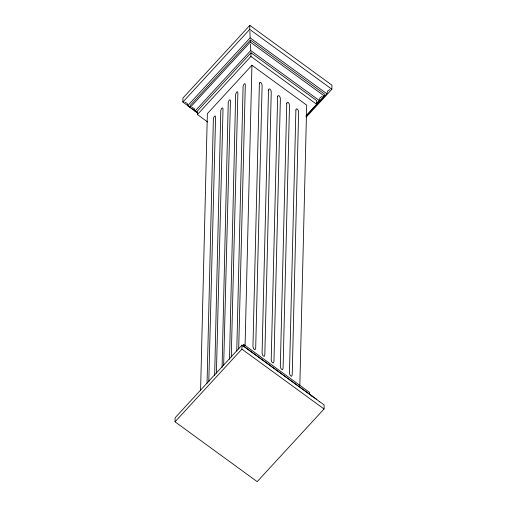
<?xml version="1.0" encoding="UTF-8"?>
<svg xmlns="http://www.w3.org/2000/svg" width="507" height="507" viewBox="0 0 507 507"><rect width="100%" height="100%" fill="white"/><g stroke="black" fill="none" stroke-linecap="round" stroke-linejoin="round"><path stroke-width="0.76" d="M242.6 346.053L242.612 345.463M243.512 346.604L243.525 346.015M175.035 421.805L175.137 417.755L242.004 345.096L324.15 404.941L324.049 408.984L257.182 481.65L175.035 421.805L241.902 349.139L242.004 345.096L241.478 345.66M197.496 112.731L182.85 102.059L182.951 98.016L249.818 25.35L331.965 85.195L331.863 89.245L306.19 117.149M207.623 121.978L197.419 114.538L197.508 110.9L250.997 52.766L316.717 100.646L316.628 104.284L250.908 56.41L250.997 52.766M200.582 390.777L207.35 113.688L251.928 65.245L306.691 105.139L299.84 385.396M249.818 25.35L249.717 29.4L182.85 102.059M250.382 40.072L190.201 105.469L190.157 107.49L250.331 42.094L250.382 40.072L324.315 93.934L324.265 95.956L305.93 115.913M243.81 346.769L243.867 344.583L309.581 392.462L309.53 394.649M245.077 345.501L251.928 65.245M197.305 112.662L187.723 105.678L250.128 37.86L249.919 31.333M197.584 112.972L195.024 111.109L250.743 50.561L250.534 44.027M187.723 105.678L187.33 103.574L184.859 102.034M195.024 111.109L194.282 108.561L192.159 107.465M311.919 396.442L311.976 395.891M319.22 401.874L319.277 401.322M216.413 373.127L223.017 108.872C222.674 106.001 220.412 110.057 220.786 111.293L214.651 375.453M231.274 356.979L237.878 92.724C237.536 89.853 235.267 93.909 235.647 95.151L229.506 359.305M238.702 348.905L245.306 84.65C244.963 81.779 242.695 85.835 243.075 87.077L236.769 351.002M208.795 381.815L215.589 116.946C215.247 114.075 212.978 118.131 213.358 119.367L207.052 383.298M223.657 365.667L230.444 100.798C230.102 97.927 227.839 101.983 228.22 103.225L222.079 367.379M249.197 29.964L249.717 29.4L331.863 89.245M197.419 114.538L250.908 56.41M316.52 103.339L319.201 100.43L320.063 97.743L322.249 96.273M305.994 116.325L326.8 93.719L327.661 91.032L329.848 89.562M242.796 345.749L243.867 344.583M250.128 37.86L326.8 93.719M250.331 42.094L324.265 95.956M250.743 50.561L319.201 100.43M242.916 345.647L316.843 399.51M241.902 349.139L324.049 408.984M259.381 83.44L252.949 346.522L253.589 348.772L254.958 349.773L255.686 348.518L262.119 85.436L261.751 83.712L260.794 82.419L259.812 82.305L259.381 83.44M268.507 90.094L262.075 353.17L262.721 355.426L264.09 356.421L264.812 355.166L271.245 92.084L270.877 90.366L269.927 89.067L268.944 88.953L268.507 90.094M277.633 96.742L271.207 359.824L271.847 362.074L273.216 363.069L273.945 361.814L280.371 98.738L280.003 97.014L279.053 95.715L278.07 95.601L277.633 96.742M286.759 103.39L280.333 366.472L280.973 368.722L282.342 369.717L283.071 368.469L289.497 105.386L289.136 103.662L288.179 102.363L287.196 102.249L286.759 103.39M295.892 110.038L289.459 373.12L290.099 375.37L291.468 376.371L292.197 375.117L298.629 112.034L298.262 110.311L297.305 109.018L296.322 108.904L295.892 110.038"/></g></svg>
